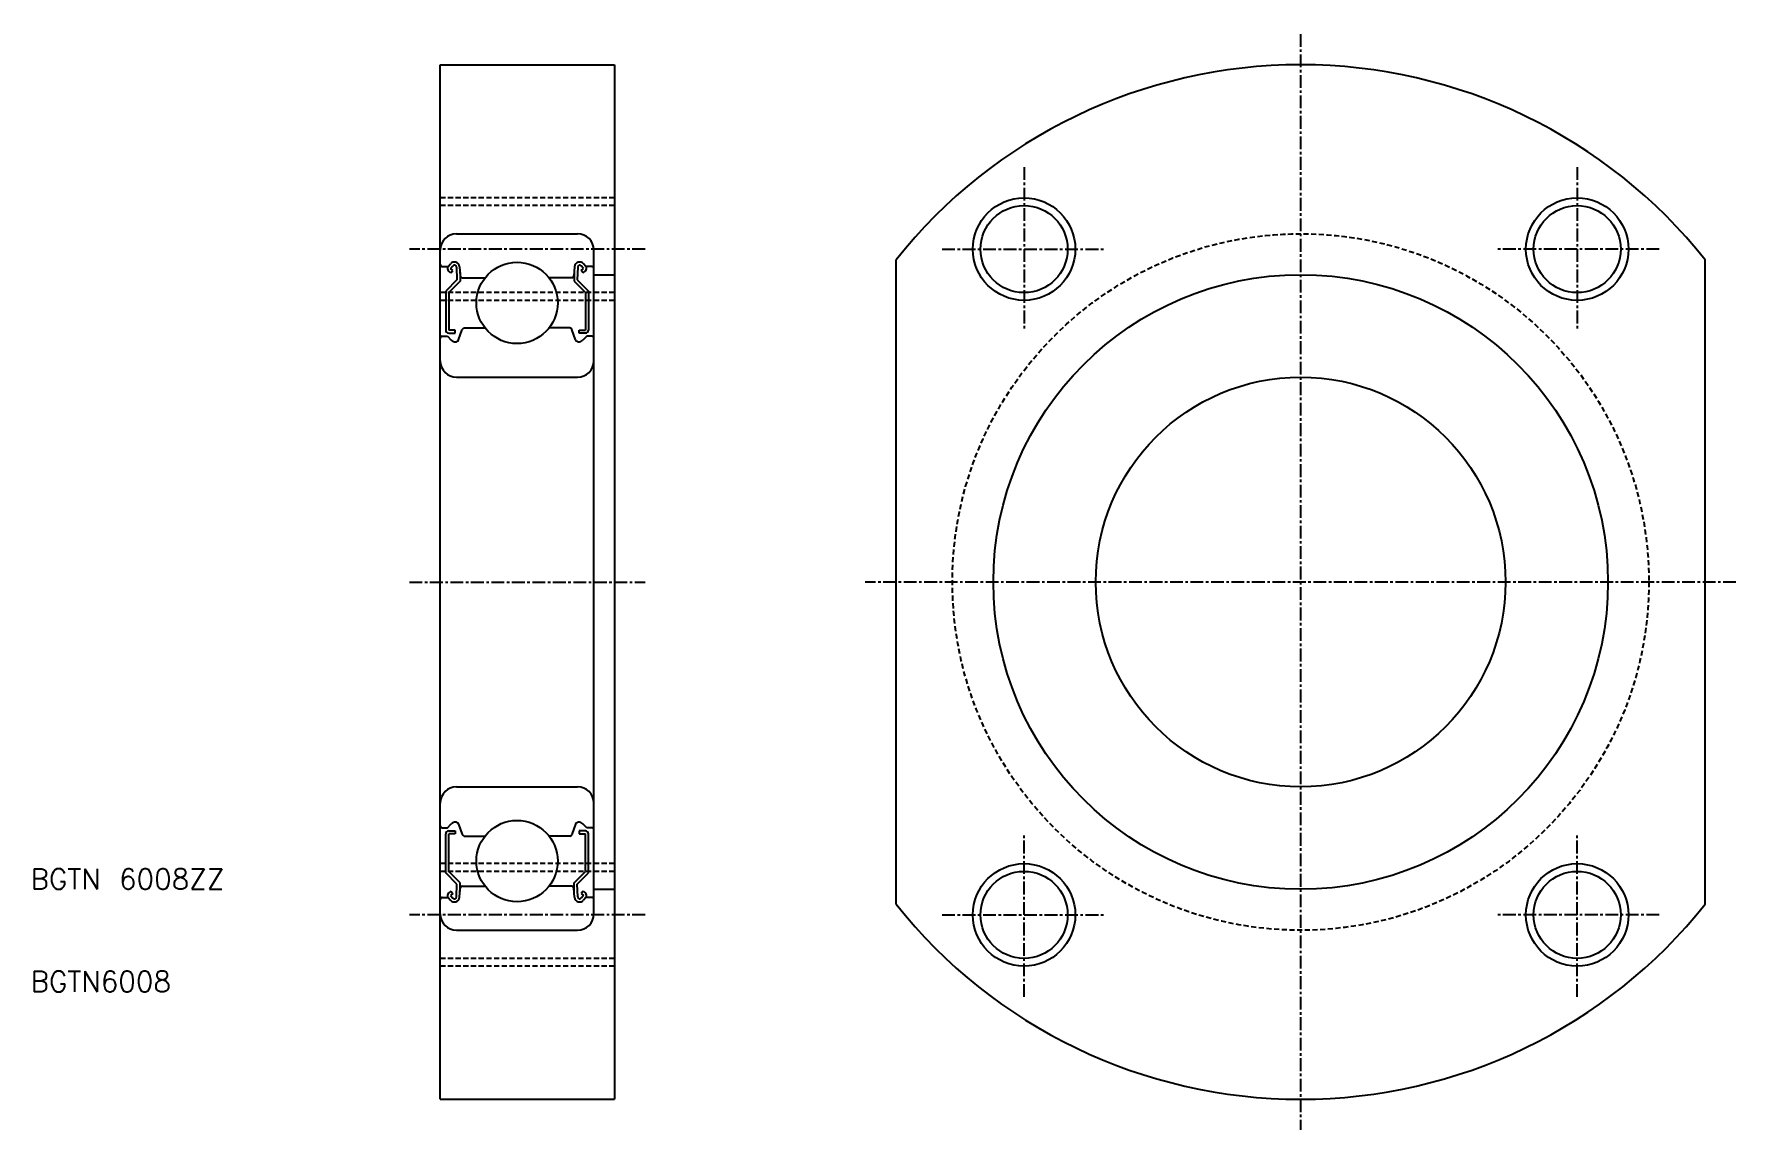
# Model space of a CAD drawing. Extents: x 10 to 176, y -4 to 104.
import ezdxf

# ---------------------------------------------------------------- set-up
doc = ezdxf.new("R2010")
doc.units = 0
doc.linetypes.add('CENTER', pattern=[2, 1.25, -0.25, 0.25, -0.25])
doc.linetypes.add('DASHED', pattern=[0.75, 0.5, -0.25])
doc.layers.get('0').update_dxf_attribs({"linetype": 'CONTINUOUS'})
doc.layers.add('CENTER', color=1, linetype='CENTER')
doc.styles.get("Standard").update_dxf_attribs({"font": 'txt.shx', "bigfont": 'extfont.shx'})

msp = doc.modelspace()

# ---------------------------------------------------------------- linework, layer by layer
at = {"color": 7, "linetype": 'CONTINUOUS'}
for p, q in [((50, -0.5), (50, 100.5)), ((50, 100.5), (67, 100.5)), ((67, 100.5), (67, -0.5)), ((51.6, 84), (63.4, 84)), ((65, 17.6), (65, 82.4)), ((94.5, 18.535735), (94.5, 81.464265)), ((173.5, 18.535735), (173.5, 81.464265)), ((50.2, 80.79999), (50.780027, 80.79999)), ((50.779748, 80.799658), (51.000766, 81.062217)), ((51.046001, 80.183981), (50.816406, 80.37666)), ((51.010002, 80.606928), (51.225533, 80.863717)), ((51.238974, 80.413953), (51.010002, 80.606928)), ((51.046001, 80.183981), (51.238974, 80.413953)), ((51.578552, 80.743428), (51.629968, 79.503948)), ((51.881389, 80.783686), (51.960017, 79.882614)), ((51.93, 80.22699), (51.93, 79.38004)), ((63.118611, 80.783686), (63.039983, 79.882614)), ((63.07, 80.22699), (63.07, 79.38004)), ((63.421448, 80.743428), (63.370032, 79.503948)), ((63.761026, 80.413953), (63.989998, 80.606928)), ((63.953999, 80.183981), (63.761026, 80.413953)), ((63.989998, 80.606928), (63.774467, 80.863717)), ((63.953999, 80.183981), (64.183594, 80.37666)), ((64.220252, 80.799658), (63.999234, 81.062217)), ((64.8, 80.79999), (64.219973, 80.79999)), ((65, 80), (67, 80)), ((51.629968, 79.503948), (50.53, 78.40399)), ((50.53, 78.40399), (50.53, 74.59999)), ((51.93, 79.38004), (50.83, 78.28003)), ((50.83, 78.28003), (50.83, 74.59999)), ((52.15926, 79.7), (54.377745, 79.7)), ((62.84074, 79.7), (60.622255, 79.7)), ((63.07, 79.38004), (64.17, 78.28003)), ((63.370032, 79.503948), (64.47, 78.40399)), ((64.17, 78.28003), (64.17, 74.59999)), ((64.47, 78.40399), (64.47, 74.59999)), ((52.341043, 74.79999), (54.377753, 74.79999)), ((62.658957, 74.79999), (60.622247, 74.79999)), ((50.2, 73.99998), (50.69998, 73.99998)), ((50.69998, 73.99998), (51.07401, 73.62595)), ((51.45, 74.59999), (50.83, 74.59999)), ((50.83, 74.29999), (51.45, 74.29999)), ((51.45, 74.29999), (51.45, 74.59999)), ((51.78199, 73.64711), (52.153069, 74.668296)), ((63.21801, 73.64711), (62.846931, 74.668296)), ((63.55, 74.59999), (64.17, 74.59999)), ((63.55, 74.29999), (63.55, 74.59999)), ((64.17, 74.29999), (63.55, 74.29999)), ((64.30002, 73.99998), (63.92599, 73.62595)), ((64.8, 73.99998), (64.30002, 73.99998)), ((51.6, 70), (63.4, 70)), ((51.6, 30), (63.4, 30)), ((50.2, 26.00002), (50.69998, 26.00002)), ((50.53, 21.59601), (50.53, 25.40001)), ((50.69998, 26.00002), (51.07401, 26.37405)), ((50.83, 25.70001), (51.45, 25.70001)), ((51.45, 25.40001), (50.83, 25.40001)), ((50.83, 21.71997), (50.83, 25.40001)), ((51.45, 25.70001), (51.45, 25.40001)), ((51.78199, 26.35289), (52.153069, 25.331704)), ((52.341043, 25.20001), (54.377753, 25.20001)), ((62.658957, 25.20001), (60.622247, 25.20001)), ((63.21801, 26.35289), (62.846931, 25.331704)), ((63.55, 25.70001), (63.55, 25.40001)), ((64.17, 25.70001), (63.55, 25.70001)), ((63.55, 25.40001), (64.17, 25.40001)), ((64.30002, 26.00002), (63.92599, 26.37405)), ((64.17, 21.71997), (64.17, 25.40001)), ((64.8, 26.00002), (64.30002, 26.00002)), ((64.47, 21.59601), (64.47, 25.40001)), ((51.93, 20.61996), (50.83, 21.71997)), ((63.07, 20.61996), (64.17, 21.71997)), ((51.629968, 20.496052), (50.53, 21.59601)), ((51.578552, 19.256572), (51.629968, 20.496052)), ((51.881389, 19.216314), (51.960017, 20.117386)), ((51.93, 19.77301), (51.93, 20.61996)), ((52.15926, 20.3), (54.377745, 20.3)), ((62.84074, 20.3), (60.622255, 20.3)), ((63.118611, 19.216314), (63.039983, 20.117386)), ((63.07, 19.77301), (63.07, 20.61996)), ((63.370032, 20.496052), (64.47, 21.59601)), ((63.421448, 19.256572), (63.370032, 20.496052)), ((65, 20), (67, 20)), ((50.2, 19.20001), (50.780027, 19.20001)), ((50.779748, 19.200342), (51.000766, 18.937783)), ((51.046001, 19.816019), (50.816406, 19.62334)), ((51.238974, 19.586047), (51.010002, 19.393072)), ((51.010002, 19.393072), (51.225533, 19.136283)), ((51.046001, 19.816019), (51.238974, 19.586047)), ((63.953999, 19.816019), (63.761026, 19.586047)), ((63.761026, 19.586047), (63.989998, 19.393072)), ((63.989998, 19.393072), (63.774467, 19.136283)), ((63.953999, 19.816019), (64.183594, 19.62334)), ((64.220252, 19.200342), (63.999234, 18.937783)), ((64.8, 19.20001), (64.219973, 19.20001)), ((51.6, 16), (63.4, 16)), ((50, -0.5), (67, -0.5))]:
    msp.add_line(p, q, dxfattribs=at)
at = {"color": 3, "linetype": 'DASHED'}
for p, q in [((67, 87.5), (50, 87.5)), ((67, 86.75), (50, 86.75)), ((67, 78.25), (50, 78.25)), ((67, 77.5), (50, 77.5)), ((67, 22.5), (50, 22.5)), ((67, 21.75), (50, 21.75)), ((67, 13.25), (50, 13.25)), ((67, 12.5), (50, 12.5))]:
    msp.add_line(p, q, dxfattribs=at)
at = {"color": 3, "linetype": 'CONTINUOUS'}
for centre in [(107, 82.5), (161, 82.5), (107, 17.5), (161, 17.5)]:
    msp.add_circle(centre, 5, dxfattribs=at)
at = {"color": 7, "linetype": 'CONTINUOUS'}
for centre, radius in [((107, 82.5), 4.25), ((161, 82.5), 4.25), ((57.5, 77.25), 3.96875), ((134, 50), 30), ((134, 50), 20), ((57.5, 22.75), 3.96875), ((107, 17.5), 4.25), ((161, 17.5), 4.25)]:
    msp.add_circle(centre, radius, dxfattribs=at)
at = {"color": 3, "linetype": 'DASHED'}
msp.add_circle((134, 50), 34, dxfattribs=at)
at = {"color": 7, "linetype": 'CONTINUOUS'}
for centre, radius, start, end in [((134, 50), 50.5, 38.5395541, 141.4604459), ((51.6, 82.4), 1.6, 90, 180), ((63.4, 82.4), 1.6, 0, 90), ((50.2, 80.99999), 0.2, 180, 270), ((51.009257, 80.60646), 0.3, 139.909786, 229.996276), ((51.383282, 80.740221), 0.5, 4.98705, 139.909786), ((51.378724, 80.735139), 0.2, 2.37537, 139.992225), ((52.15926, 79.9), 0.2, 184.98705, 270), ((62.84074, 79.9), 0.2, 270, 355.01295), ((63.616718, 80.740221), 0.5, 40.090214, 175.01295), ((63.621276, 80.735139), 0.2, 40.007775, 177.62463), ((63.990743, 80.60646), 0.3, 310.003724, 40.090214), ((64.8, 80.99999), 0.2, 270, 0), ((52.341043, 74.59999), 0.2, 90, 160.029872), ((62.658957, 74.59999), 0.2, 19.970128, 90), ((50.2, 73.79998), 0.2, 90, 180), ((50.83, 74.59999), 0.3, 180, 270), ((51.498, 74.04999), 0.599648, 225, 272.804841), ((51.5, 73.74998), 0.300167, 265.537395, 340.029872), ((63.5, 73.74998), 0.300167, 199.970128, 274.462605), ((63.502, 74.04999), 0.599648, 267.195159, 315), ((64.17, 74.59999), 0.3, 270, 0), ((64.8, 73.79998), 0.2, 0, 90), ((51.6, 71.6), 1.6, 180, 270), ((63.4, 71.6), 1.6, 270, 0), ((51.6, 28.4), 1.6, 90, 180), ((63.4, 28.4), 1.6, 0, 90), ((50.2, 26.20002), 0.2, 180, 270), ((50.83, 25.40001), 0.3, 90, 180), ((51.498, 25.95001), 0.599648, 87.195159, 135), ((51.5, 26.25002), 0.300167, 19.970128, 94.462605), ((52.341043, 25.40001), 0.2, 199.970128, 270), ((62.658957, 25.40001), 0.2, 270, 340.029872), ((63.5, 26.25002), 0.300167, 85.537395, 160.029872), ((63.502, 25.95001), 0.599648, 45, 92.804841), ((64.17, 25.40001), 0.3, 0, 90), ((64.8, 26.20002), 0.2, 270, 0), ((52.15926, 20.1), 0.2, 90, 175.01295), ((62.84074, 20.1), 0.2, 4.98705, 90), ((50.2, 19.00001), 0.2, 90, 180), ((51.009257, 19.39354), 0.3, 130.003724, 220.090214), ((51.383282, 19.259779), 0.5, 220.090214, 355.01295), ((51.378724, 19.264861), 0.2, 220.007775, 357.62463), ((63.616718, 19.259779), 0.5, 184.98705, 319.909786), ((63.621276, 19.264861), 0.2, 182.37537, 319.992225), ((63.990743, 19.39354), 0.3, 319.909786, 49.996276), ((64.8, 19.00001), 0.2, 0, 90), ((134, 50), 50.5, 218.5395541, 321.4604459), ((51.6, 17.6), 1.6, 180, 270), ((63.4, 17.6), 1.6, 270, 0)]:
    msp.add_arc(centre, radius, start, end, dxfattribs=at)
at = {"layer": 'CENTER', "color": 1, "linetype": 'CENTER'}
for p, q in [((134, 103.5), (134, -3.5)), ((107, 90.5), (107, 74.5)), ((161, 90.5), (161, 74.5)), ((70, 82.5), (47, 82.5)), ((99, 82.5), (115, 82.5)), ((169, 82.5), (153, 82.5)), ((47, 50), (70, 50)), ((176.5, 50), (91.5, 50)), ((107, 9.5), (107, 25.5)), ((161, 9.5), (161, 25.5)), ((70, 17.5), (47, 17.5)), ((99, 17.5), (115, 17.5)), ((169, 17.5), (153, 17.5))]:
    msp.add_line(p, q, dxfattribs=at)

# ---------------------------------------------------------------- texts
at = {"color": 7, "linetype": 'CONTINUOUS'}
for s, p in [('BGTN 6008ZZ', (10, 20)), ('BGTN6008', (10, 10))]:
    msp.add_text(s, height=2, dxfattribs=at).set_placement(p)

doc.saveas('drawing.dxf')
